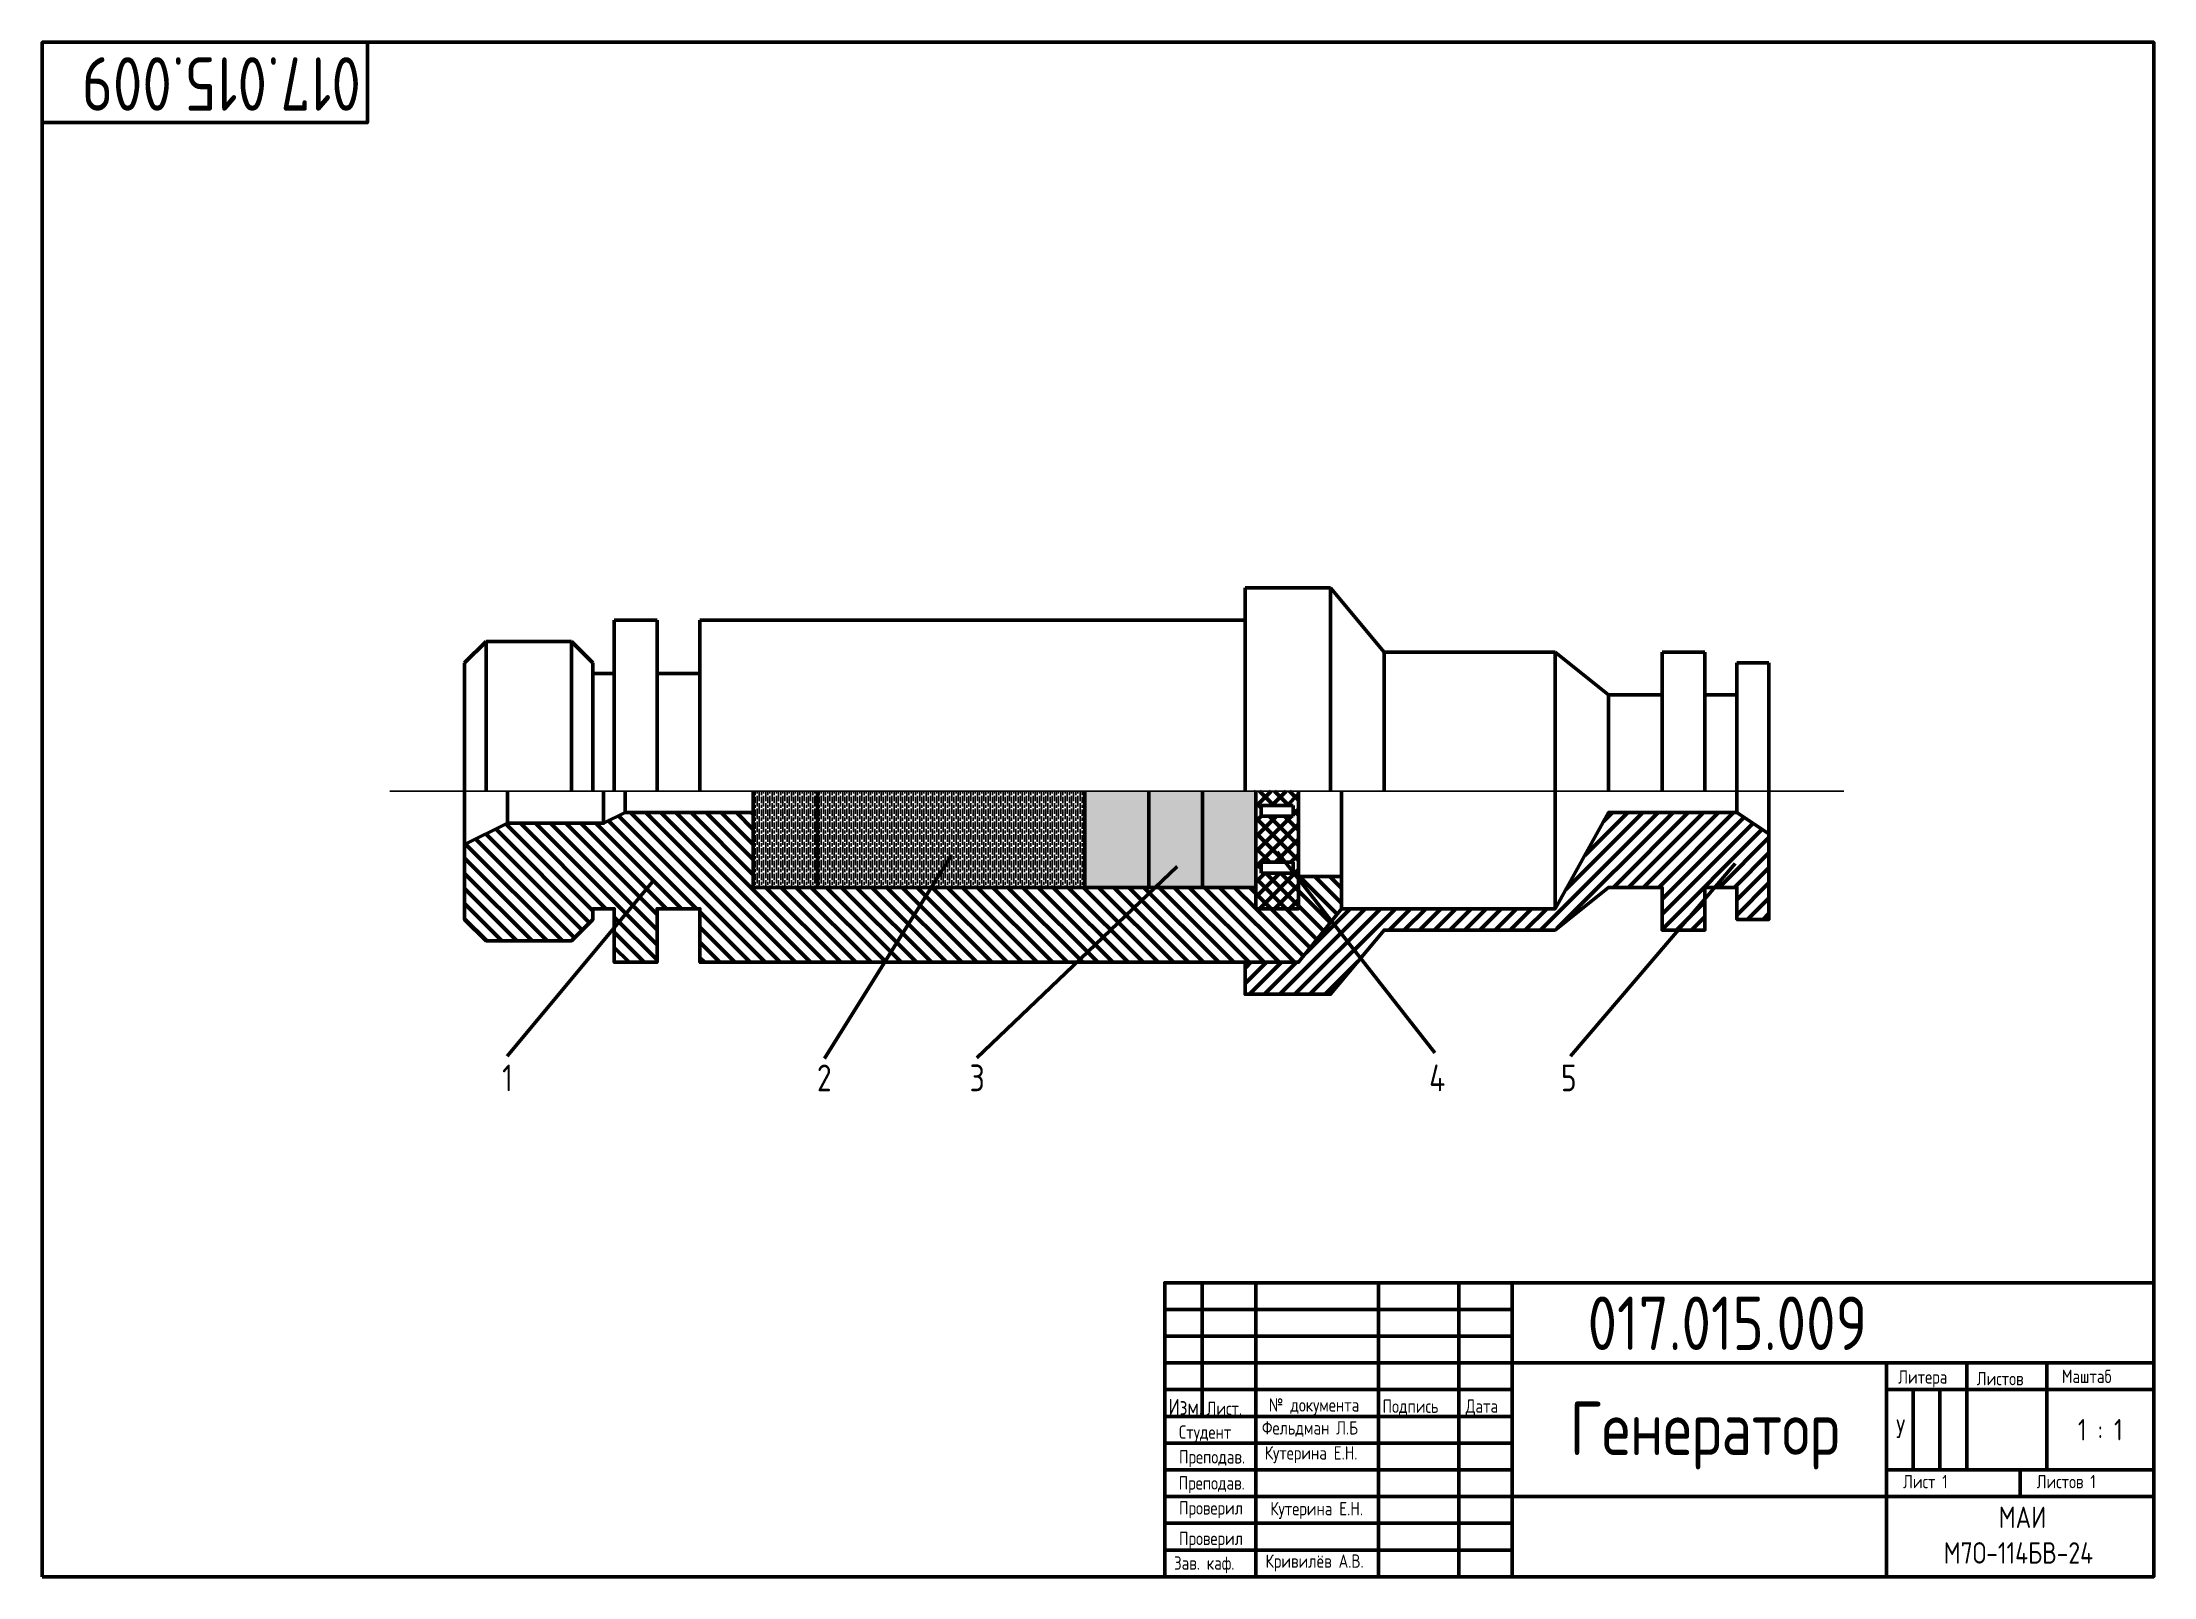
# Paper-space layout 'Геренарот' of a CAD drawing. Header units: millimetres. Extents: x 20 to 415, y 5 to 292.
# The model-space entities are those that its viewports show. They can reach past a viewport. Long polylines and large blocks are cut down to what shows.
import ezdxf

# ---------------------------------------------------------------- set-up
doc = ezdxf.new("R2010")
doc.units = ezdxf.units.MM
doc.layers.add('AM_VIEWS', color=1, linetype='Continuous', lineweight=25, plot=False)
for name, color, linetype, lineweight in [('Основной', 5, 'Continuous', 80), ('Текст', 3, 'Continuous', 30), ('Тонкая', 250, 'Continuous', 30)]:
    doc.layers.add(name, color=color, linetype=linetype, lineweight=lineweight)
doc.styles.get("Standard").update_dxf_attribs({"font": 'arial.ttf'})
doc.styles.add('ГОСТ', font='GOST_A.TTF')

msp = doc.modelspace()

# ---------------------------------------------------------------- hatches: boundary and pattern name
at = {"layer": 'Основной', "true_color": 0x000000}
h = msp.add_hatch(dxfattribs=at)
h.set_pattern_fill('_USER', color=18, angle=45, double=1, pattern_type=0)
h.set_pattern_definition([(45, (0, 0), (-0.7071068, 0.7071068), []), (135, (0, 0), (-0.7071068, -0.7071068), [])])
h.paths.add_polyline_path([(1059.74, 1394.67), (1059.74, 1393.75), (1060.24, 1393.11), (1060.24, 1393.33), (1060.24, 1401.33), (1056.24, 1401.33), (1056.24, 1392.33), (1056.24, 1390.33), (1060.24, 1390.33), (1060.24, 1393.11), (1059.74, 1393.75), (1059.74, 1393.67), (1056.74, 1393.67), (1056.74, 1394.67)])
h.paths.add_polyline_path([(1056.74, 1398.99), (1056.74, 1399.99), (1059.74, 1399.99), (1059.74, 1398.99)], flags=16)
h = msp.add_hatch(dxfattribs=at)
h.set_pattern_fill('_USER', color=18, angle=135, pattern_type=0)
h.set_pattern_definition([(135, (0, 0), (-0.7071068, -0.7071068), [])])
h.paths.add_polyline_path([(1025.87, 1392.33), (1009.24, 1392.33), (1009.24, 1399.33), (997.24, 1399.33), (995.24, 1398.33), (986.24, 1398.33), (982.24, 1396.33), (982.24, 1389.33), (984.24, 1387.33), (992.24, 1387.33), (994.24, 1389.33), (994.24, 1390.33), (996.24, 1390.33), (996.24, 1385.33), (1000.24, 1385.33), (1000.24, 1390.33), (1004.24, 1390.33), (1004.24, 1385.33), (1021.4, 1385.33)])
h.paths.add_polyline_path([(1046.41, 1392.33), (1025.87, 1392.33), (1021.4, 1385.33), (1037.58, 1385.33)])
h.paths.add_polyline_path([(1064.24, 1390.33), (1064.24, 1390.81), (1061.11, 1393.33), (1060.24, 1393.33), (1060.24, 1390.33), (1056.24, 1390.33), (1056.24, 1392.33), (1046.41, 1392.33), (1037.58, 1385.33), (1060.24, 1385.33)])
h.paths.add_polyline_path([(1064.24, 1393.33), (1061.11, 1393.33), (1064.24, 1390.81)], flags=17)
h = msp.add_hatch(dxfattribs=at)
h.set_pattern_fill('_USER', color=18, angle=45, pattern_type=0)
h.set_pattern_definition([(45, (0, 0), (-0.7071068, 0.7071068), [])])
h.paths.add_polyline_path([(1063.31, 1389.18), (1060.24, 1385.33), (1055.24, 1385.33), (1055.24, 1382.33), (1063.24, 1382.33), (1066.04, 1385.7)])
h.paths.add_polyline_path([(1084.24, 1388.33), (1089.24, 1392.33), (1094.24, 1392.33), (1094.24, 1388.33), (1098.24, 1388.33), (1098.24, 1392.33), (1101.24, 1392.33), (1101.24, 1389.33), (1104.24, 1389.33), (1104.24, 1397.33), (1101.24, 1399.33), (1089.24, 1399.33), (1084.24, 1390.33), (1064.24, 1390.33), (1063.31, 1389.18), (1066.04, 1385.7), (1068.24, 1388.33)])
at = {"layer": 'Тонкая'}
h = msp.add_hatch(dxfattribs=at)
h.set_pattern_fill('GOST_WOOD', color=256, scale=0.1)
h.paths.add_polyline_path([(1015.24, 1401.33), (1009.24, 1401.33), (1009.24, 1399.33), (1009.24, 1392.33), (1015.24, 1392.33)])
h.paths.add_polyline_path([(1040.24, 1401.33), (1015.24, 1401.33), (1015.24, 1392.33), (1040.24, 1392.33)])
h = msp.add_hatch(color=8, dxfattribs=at)
h.dxf.hatch_style = 1
h.paths.add_polyline_path([(1046.24, 1401.33), (1040.24, 1401.33), (1040.24, 1392.33), (1046.24, 1392.33)])
h.paths.add_polyline_path([(1051.24, 1401.33), (1046.24, 1401.33), (1046.24, 1392.33), (1051.24, 1392.33)])
h.paths.add_polyline_path([(1056.24, 1401.33), (1051.24, 1401.33), (1051.24, 1392.33), (1056.24, 1392.33)])

# ---------------------------------------------------------------- linework, layer by layer
at = {"layer": 'Основной'}
for p, q in [((1055.24, 1417.33), (1055.24, 1420.33)), ((1055.24, 1420.33), (1063.24, 1420.33)), ((1068.24, 1414.33), (1063.24, 1420.33)), ((1063.24, 1420.33), (1063.24, 1401.33)), ((996.24, 1412.33), (996.24, 1417.33)), ((996.24, 1417.33), (1000.24, 1417.33)), ((1000.24, 1417.33), (1000.24, 1412.33)), ((1004.24, 1412.33), (1004.24, 1417.33)), ((1004.24, 1417.33), (1055.24, 1417.33)), ((1055.24, 1417.33), (1055.24, 1401.33)), ((982.24, 1413.33), (984.24, 1415.33)), ((984.24, 1415.33), (992.24, 1415.33)), ((984.24, 1415.33), (984.24, 1401.33)), ((992.24, 1415.33), (994.24, 1413.33)), ((992.24, 1415.33), (992.24, 1401.33)), ((1068.24, 1414.33), (1084.24, 1414.33)), ((1068.24, 1414.33), (1068.24, 1401.33)), ((1089.24, 1410.33), (1084.24, 1414.33)), ((1084.24, 1414.33), (1084.24, 1401.33)), ((1094.24, 1410.33), (1094.24, 1414.33)), ((1094.24, 1414.33), (1098.24, 1414.33)), ((1098.24, 1414.33), (1098.24, 1410.33)), ((982.24, 1401.33), (982.24, 1413.33)), ((994.24, 1413.33), (994.24, 1412.33)), ((994.24, 1412.33), (996.24, 1412.33)), ((994.24, 1412.33), (994.24, 1401.33)), ((996.24, 1412.33), (996.24, 1401.33)), ((1000.24, 1412.33), (1004.24, 1412.33)), ((1000.24, 1412.33), (1000.24, 1401.33)), ((1004.24, 1412.33), (1004.24, 1401.33)), ((1101.24, 1410.33), (1101.24, 1413.33)), ((1101.24, 1413.33), (1104.24, 1413.33)), ((1104.24, 1413.33), (1104.24, 1401.33)), ((1089.24, 1410.33), (1094.24, 1410.33)), ((1089.24, 1410.33), (1089.24, 1401.33)), ((1094.24, 1410.33), (1094.24, 1401.33)), ((1098.24, 1410.33), (1101.24, 1410.33)), ((1098.24, 1410.33), (1098.24, 1401.33)), ((1101.24, 1410.33), (1101.24, 1401.33)), ((982.24, 1401.33), (982.24, 1396.33)), ((982.24, 1401.33), (982.24, 1396.33)), ((982.24, 1401.33), (982.24, 1396.33)), ((986.24, 1398.33), (986.24, 1401.33)), ((995.24, 1398.33), (995.24, 1401.33)), ((997.24, 1399.33), (997.24, 1401.33)), ((1009.24, 1399.33), (1009.24, 1401.33)), ((1015.24, 1392.33), (1015.24, 1401.33)), ((1040.24, 1392.33), (1040.24, 1401.33)), ((1046.24, 1392.33), (1046.24, 1401.33)), ((1051.24, 1392.33), (1051.24, 1401.33)), ((1056.24, 1392.33), (1056.24, 1401.33)), ((1056.24, 1401.33), (1056.24, 1392.33)), ((1060.24, 1393.33), (1060.24, 1401.33)), ((1064.24, 1393.33), (1064.24, 1401.33)), ((1084.24, 1401.33), (1084.24, 1390.33)), ((1101.24, 1401.33), (1101.24, 1399.33)), ((1104.24, 1389.33), (1104.24, 1401.33)), ((986.24, 1398.33), (982.24, 1396.33)), ((986.24, 1398.33), (995.24, 1398.33)), ((997.24, 1399.33), (995.24, 1398.33)), ((997.24, 1399.33), (1009.24, 1399.33)), ((1056.74, 1399.99), (1059.74, 1399.99)), ((1056.74, 1398.99), (1056.74, 1399.99)), ((1059.74, 1398.99), (1056.74, 1398.99)), ((1056.74, 1398.99), (1056.74, 1398.99)), ((1059.74, 1399.99), (1059.74, 1398.99)), ((1027.79, 1395.33), (1015.9, 1376.31)), ((1059.74, 1394.67), (1056.74, 1394.67)), ((1056.74, 1394.67), (1056.74, 1394.67)), ((1056.74, 1394.67), (1056.74, 1393.67)), ((1058.24, 1395.66), (1072.98, 1376.86)), ((1059.74, 1393.67), (1059.74, 1394.67)), ((1101.08, 1394.55), (1085.66, 1376.55)), ((999.81, 1392.86), (986.21, 1376.53)), ((1048.87, 1394.29), (1030.14, 1376.39)), ((1056.74, 1393.67), (1059.74, 1393.67)), ((1101.24, 1389.33), (1104.24, 1389.33))]:
    msp.add_line(p, q, dxfattribs=at)
for points in [[(982.24, 1396.33), (982.24, 1389.33), (984.24, 1387.33), (992.24, 1387.33), (994.24, 1389.33), (994.24, 1390.33), (996.24, 1390.33), (996.24, 1385.33), (1000.24, 1385.33), (1000.24, 1390.33), (1004.24, 1390.33), (1004.24, 1385.33), (1060.24, 1385.33), (1064.24, 1390.33), (1064.24, 1393.33), (1060.24, 1393.33), (1060.24, 1390.33), (1056.24, 1390.33), (1056.24, 1392.33), (1009.24, 1392.33), (1009.24, 1399.33), (997.24, 1399.33), (995.24, 1398.33), (986.24, 1398.33), (982.24, 1396.33)], [(1055.24, 1385.33), (1055.24, 1382.33), (1063.24, 1382.33), (1068.24, 1388.33), (1084.24, 1388.33), (1089.24, 1392.33), (1094.24, 1392.33), (1094.24, 1388.33), (1098.24, 1388.33), (1098.24, 1392.33), (1101.24, 1392.33), (1101.24, 1389.33), (1104.24, 1389.33), (1104.24, 1397.33), (1101.24, 1399.33), (1089.24, 1399.33), (1084.24, 1390.33), (1064.24, 1390.33), (1060.24, 1385.33), (1055.24, 1385.33)]]:
    msp.add_lwpolyline(points, dxfattribs=at)
at = {"layer": 'Тонкая'}
msp.add_line((975.24, 1401.33), (1111.24, 1401.33), dxfattribs=at)

# ---------------------------------------------------------------- texts
at = {"layer": 'Текст', "char_height": 2.5, "attachment_point": 5, "style": 'ГОСТ'}
for s, insert in [('1', (986.25, 1374.51)), ('2', (1015.88, 1374.51)), ('3', (1030.18, 1374.51)), ('4', (1073.21, 1374.51)), ('5', (1085.51, 1374.51))]:
    msp.add_mtext_dynamic_manual_height_columns(s, width=20, gutter_width=12.5, heights=[0], dxfattribs=dict(at, insert=insert))

psp = doc.layouts.new('Геренарот')

# ---------------------------------------------------------------- linework, layer by layer
at = {"layer": 'Основной'}
for p, q in [((380, 40), (380, 45)), ((395, 25), (395, 45))]:
    psp.add_line(p, q, dxfattribs=at)
for points in [[(20, 5), (415, 5), (415, 292), (20, 292)], [(415, 5), (230, 5), (230, 60), (415, 60)], [(230, 60), (237, 60), (237, 55), (230, 55)], [(237, 55), (247, 55), (247, 60), (237, 60)], [(247, 55), (270, 55), (270, 60), (247, 60)], [(270, 55), (285, 55), (285, 60), (270, 60)], [(285, 55), (295, 55), (295, 60), (285, 60)], [(230, 55), (237, 55), (237, 50), (230, 50)], [(237, 50), (247, 50), (247, 55), (237, 55)], [(247, 50), (270, 50), (270, 55), (247, 55)], [(270, 50), (285, 50), (285, 55), (270, 55)], [(285, 50), (295, 50), (295, 55), (285, 55)], [(230, 50), (237, 50), (237, 45), (230, 45)], [(237, 45), (247, 45), (247, 50), (237, 50)], [(247, 45), (270, 45), (270, 50), (247, 50)], [(270, 45), (285, 45), (285, 50), (270, 50)], [(285, 45), (295, 45), (295, 50), (285, 50)], [(230, 45), (237, 45), (237, 40), (230, 40)], [(237, 40), (247, 40), (247, 45), (237, 45)], [(247, 40), (270, 40), (270, 45), (247, 45)], [(270, 40), (285, 40), (285, 45), (270, 45)], [(285, 40), (295, 40), (295, 45), (285, 45)], [(365, 20), (295, 20), (295, 45), (365, 45)], [(415, 20), (365, 20), (365, 45), (415, 45)], [(365, 45), (415, 45), (415, 40), (365, 40)], [(230, 40), (237, 40), (237, 35), (230, 35)], [(237, 35), (247, 35), (247, 40), (237, 40)], [(247, 35), (270, 35), (270, 40), (247, 40)], [(270, 35), (285, 35), (285, 40), (270, 40)], [(285, 35), (295, 35), (295, 40), (285, 40)], [(365, 40), (370, 40), (370, 25), (365, 25)], [(370, 40), (375, 40), (375, 25), (370, 25)], [(375, 40), (380, 40), (380, 25), (375, 25)], [(415, 25), (395, 25), (395, 40), (415, 40)], [(247, 30), (270, 30), (270, 35), (247, 35)], [(270, 30), (285, 30), (285, 35), (270, 35)], [(285, 30), (295, 30), (295, 35), (285, 35)], [(247, 25), (270, 25), (270, 30), (247, 30)], [(270, 25), (285, 25), (285, 30), (270, 30)], [(285, 25), (295, 25), (295, 30), (285, 30)], [(247, 20), (270, 20), (270, 25), (247, 25)], [(270, 20), (285, 20), (285, 25), (270, 25)], [(285, 20), (295, 20), (295, 25), (285, 25)], [(365, 20), (390, 20), (390, 25), (365, 25)], [(390, 25), (415, 25), (415, 20), (390, 20)], [(247, 15), (270, 15), (270, 20), (247, 20)], [(270, 15), (285, 15), (285, 20), (270, 20)], [(285, 15), (295, 15), (295, 20), (285, 20)], [(295, 5), (365, 5), (365, 20), (295, 20)], [(365, 20), (415, 20), (415, 5), (365, 5)], [(247, 10), (270, 10), (270, 15), (247, 15)], [(270, 10), (285, 10), (285, 15), (270, 15)], [(285, 10), (295, 10), (295, 15), (285, 15)], [(247, 5), (270, 5), (270, 10), (247, 10)], [(270, 5), (285, 5), (285, 10), (270, 10)], [(285, 5), (295, 5), (295, 10), (285, 10)]]:
    psp.add_lwpolyline(points, close=True, dxfattribs=at)
at = {"layer": 'Основной', "color": 0}
psp.add_lwpolyline([(20, 292), (80.84, 292), (80.84, 276.97), (20, 276.97)], close=True, dxfattribs=at)
at = {"layer": 'Основной'}
for points in [[(237, 30), (230, 30), (230, 35), (237, 35)], [(237, 30), (247, 30), (247, 35), (237, 35)], [(237, 25), (230, 25), (230, 30), (237, 30)], [(247, 30), (237, 30)], [(237, 20), (230, 20), (230, 25), (237, 25)], [(237, 20), (247, 20), (247, 25), (237, 25)], [(237, 15), (230, 15), (230, 20), (237, 20)], [(237, 15), (247, 15), (247, 20), (237, 20)], [(237, 10), (230, 10), (230, 15), (237, 15)], [(237, 10), (247, 10), (247, 15), (237, 15)], [(237, 5), (230, 5), (230, 10), (237, 10)], [(237, 5), (247, 5), (247, 10), (237, 10)]]:
    psp.add_lwpolyline(points, dxfattribs=at)

# ---------------------------------------------------------------- texts
at = {"layer": 'Текст', "color": 0, "insert": (79.62, 279.2), "char_height": 10, "attachment_point": 1, "rotation": 180}
psp.add_mtext_dynamic_manual_height_columns('{\\fGOST type A|b0|i0|c204|p34;017.015.009}', width=120, gutter_width=12.5, heights=[0], dxfattribs=at)
at = {"layer": 'Текст', "color": 0, "style": 'ГОСТ'}
for s, width, heights, insert, char_height, attachment_point in [('017.015.009', 22.3124, [0], (309.08, 57.41), 10, 1), ('Литера', 15, [0], (367.18, 43.62), 2.5, 1), ('Маштаб', 30, [0], (397.81, 43.72), 2.5, 1), ('Листов', 15, [0], (381.89, 43.31), 2.5, 1), ('Изм.', 4.2453, [0], (230.68, 38.28), 3, 1), ('№ документа', 22.3124, [0], (249.47, 38.39), 2.5, 1), ('Студент', 17, [0], (232.65, 33.31), 2.5, 1), ('Фельдман Л.Б', 22.2854, [0], (248.16, 34.1), 2.5, 1), ('1 : 1', 20, [0], (405, 32.5), 4, 5), ('Преподав.', 17, [0], (232.64, 28.68), 2.5, 1), ('Кутерина Е.Н.', 23, [3.13], (248.7, 29.42), 2.5, 1), ('Преподав.', 17, [0], (232.59, 23.8), 2.5, 1), ('Лист 1', 25, [0], (368.1, 24.05), 2.5, 1), ('Листов 1', 25, [0], (393.1, 24.05), 2.5, 1), ('Проверил', 14.3469, [0], (232.65, 19.13), 2.5, 1), ('Кутерина Е.Н.', 23, [3.13], (249.73, 18.99), 2.5, 1), ('\\pi20.99571;МАИ\\P\\pi10.70264;М7О-114БВ-24', 50, [0], (365, 18.13), 4, 1), ('Проверил', 14.3469, [0], (232.65, 13.43), 2.5, 1), ('Зав. каф.', 13.0245, [7.58], (231.73, 8.82), 2.5, 1), ('Кривилёв А.В.', 23, [3.13], (248.84, 9.18), 2.5, 1)]:
    psp.add_mtext_dynamic_manual_height_columns(s, width=width, gutter_width=12.5, heights=heights, dxfattribs=dict(at, insert=insert, char_height=char_height, attachment_point=attachment_point))
at = {"layer": 'Текст', "color": 0, "insert": (237.81, 37.74), "char_height": 2.5, "width": 6.2563, "attachment_point": 1, "style": 'ГОСТ'}
psp.add_mtext('Лист.', dxfattribs=at)
at = {"layer": 'Текст', "color": 0, "char_height": 2.5, "attachment_point": 1, "style": 'ГОСТ'}
for s, insert in [('Подпись', (270.73, 38.15)), ('Дата', (286.29, 38.16))]:
    psp.add_mtext(s, dxfattribs=dict(at, insert=insert))
at = {"layer": 'Текст', "color": 0, "attachment_point": 1}
for s, width, insert, char_height in [('{\\fGOST type A|b0|i0|c204|p34;Генератор}', 66.1512, (305.75, 37.78), 10), ('{\\fGOST type A|b0|i0|c204|p34;У}', 63.3679, (366.81, 34.43), 3.5)]:
    psp.add_mtext_dynamic_manual_height_columns(s, width=width, gutter_width=12.5, heights=[0], dxfattribs=dict(at, insert=insert, char_height=char_height))

# ---------------------------------------------------------------- viewports
at = {"layer": 'AM_VIEWS'}
psp.add_viewport(center=(217.5, 148.5), size=(395, 287), view_center_point=(1041.48, 1399.61), view_height=143.5, dxfattribs=at)

doc.saveas('drawing.dxf')
